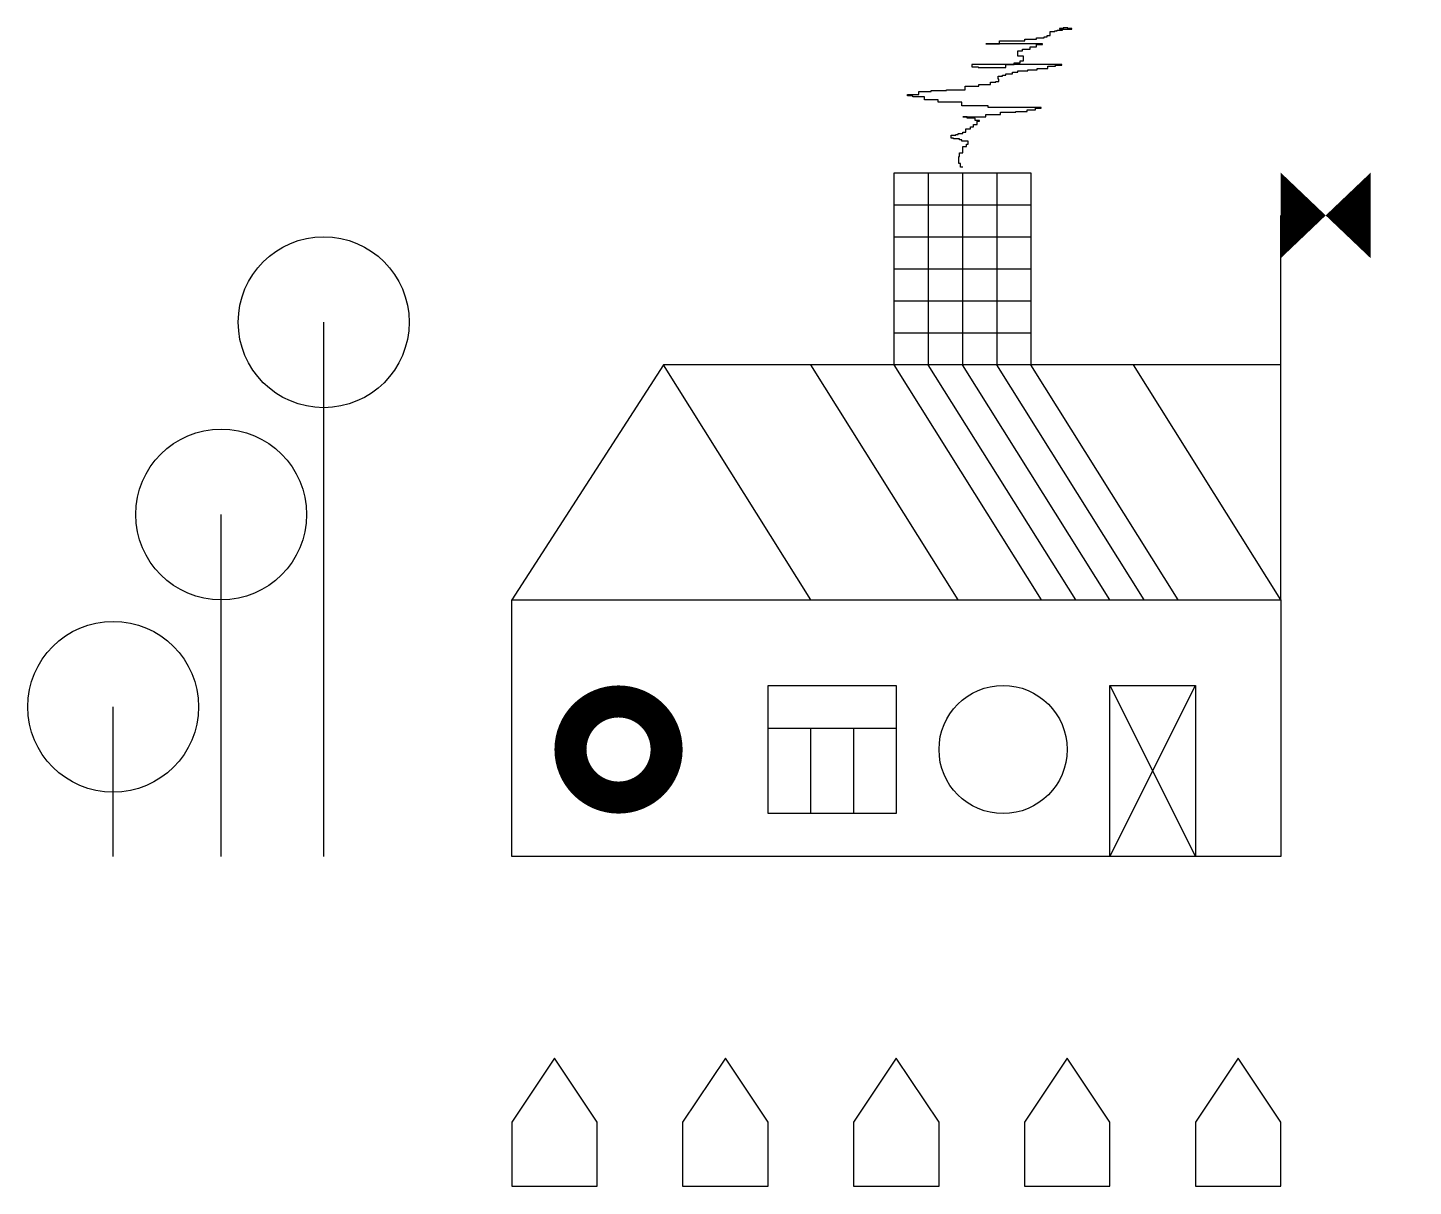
# Model space of a CAD drawing. Header units: millimetres. Extents: x -227 to 422, y -154 to 388.
import ezdxf

# ---------------------------------------------------------------- set-up
doc = ezdxf.new("R2010")
doc.units = ezdxf.units.MM

msp = doc.modelspace()

# ---------------------------------------------------------------- linework, layer by layer
for p, q in [((245.59, 382.49), (245.59, 383.21)), ((245.59, 383.21), (249.19, 383.21)), ((249.19, 383.21), (249.19, 383.56)), ((249.19, 383.56), (250.62, 383.56)), ((250.62, 383.56), (250.62, 384.28)), ((250.62, 384.28), (252.06, 384.28)), ((252.06, 384.28), (252.06, 386.08)), ((252.06, 386.08), (254.22, 386.08)), ((254.22, 386.08), (254.22, 386.44)), ((254.22, 386.44), (255.29, 386.44)), ((255.29, 386.44), (255.29, 386.8)), ((255.29, 386.8), (257.81, 386.8)), ((257.81, 387.52), (256.37, 387.52)), ((256.37, 387.52), (256.37, 387.16)), ((256.37, 387.16), (262.12, 387.16)), ((258.17, 387.52), (257.45, 387.52)), ((257.45, 387.52), (257.45, 387.16)), ((257.81, 386.8), (257.81, 387.52)), ((260.32, 387.87), (258.17, 387.87)), ((258.17, 387.87), (258.17, 387.52)), ((260.32, 387.52), (260.32, 387.87)), ((262.12, 387.52), (260.32, 387.52)), ((262.12, 387.16), (262.12, 387.52)), ((248.47, 380.33), (221.88, 380.33)), ((221.88, 380.33), (228.35, 380.33)), ((228.35, 380.33), (228.35, 381.77)), ((228.35, 381.77), (240.2, 381.77)), ((236.97, 374.59), (236.97, 377.1)), ((236.97, 377.1), (239.13, 377.1)), ((239.13, 377.1), (239.13, 377.82)), ((239.13, 377.82), (242.72, 377.82)), ((240.2, 381.77), (240.2, 382.49)), ((240.2, 382.49), (245.59, 382.49)), ((242.72, 377.82), (242.72, 378.9)), ((242.72, 378.9), (245.59, 378.9)), ((245.59, 378.9), (245.59, 379.97)), ((245.59, 379.97), (248.47, 379.97)), ((248.47, 379.97), (248.47, 380.33)), ((257.45, 370.64), (215.41, 370.64)), ((215.41, 370.64), (215.41, 369.56)), ((231.22, 369.2), (231.22, 370.64)), ((231.22, 370.64), (235.17, 370.64)), ((235.17, 370.64), (235.17, 371.36)), ((235.17, 371.36), (238.05, 371.36)), ((239.48, 374.59), (236.97, 374.59)), ((238.05, 371.36), (238.05, 372.43)), ((238.05, 372.43), (239.48, 372.43)), ((239.48, 372.43), (239.48, 374.59)), ((250.98, 368.84), (250.98, 369.92)), ((250.98, 369.92), (254.58, 369.92)), ((254.58, 369.92), (254.58, 370.28)), ((254.58, 370.28), (257.45, 370.28)), ((257.45, 370.28), (257.45, 370.64)), ((215.41, 369.56), (218.29, 369.56)), ((218.29, 369.56), (218.29, 369.2)), ((218.29, 369.2), (231.22, 369.2)), ((227.63, 363.81), (227.63, 365.25)), ((227.63, 365.25), (229.78, 365.25)), ((227.99, 363.81), (227.63, 363.81)), ((227.99, 362.74), (227.99, 363.81)), ((229.78, 365.25), (229.78, 365.61)), ((229.78, 365.61), (231.22, 365.61)), ((231.22, 365.61), (231.22, 366.33)), ((231.22, 366.33), (234.45, 366.33)), ((234.45, 366.33), (234.45, 367.05)), ((234.45, 367.05), (236.97, 367.05)), ((236.97, 367.05), (236.97, 367.76)), ((236.97, 367.76), (241.64, 367.76)), ((241.64, 367.76), (241.64, 368.12)), ((241.64, 368.12), (245.95, 368.12)), ((245.95, 368.12), (245.95, 368.84)), ((245.95, 368.84), (250.98, 368.84)), ((190.62, 356.63), (190.62, 358.07)), ((190.62, 358.07), (196.37, 358.07)), ((196.37, 358.07), (196.37, 358.43)), ((196.37, 358.43), (203.56, 358.43)), ((203.56, 358.43), (203.56, 358.79)), ((203.56, 358.79), (212.18, 358.79)), ((212.18, 358.79), (212.18, 360.58)), ((212.18, 360.58), (218.65, 360.58)), ((218.65, 360.58), (218.65, 361.3)), ((218.65, 361.3), (224.04, 361.3)), ((224.04, 361.3), (224.04, 362.38)), ((224.04, 362.38), (226.55, 362.38)), ((226.55, 362.38), (226.55, 362.74)), ((226.55, 362.74), (227.99, 362.74)), ((185.23, 355.91), (185.23, 356.63)), ((185.23, 356.63), (190.62, 356.63)), ((187.75, 355.91), (185.23, 355.91)), ((187.75, 355.55), (187.75, 355.91)), ((193.14, 355.55), (187.75, 355.55)), ((193.14, 354.12), (193.14, 355.55)), ((199.6, 354.12), (193.14, 354.12)), ((199.6, 353.04), (199.6, 354.12)), ((210.74, 353.04), (199.6, 353.04)), ((210.74, 351.25), (210.74, 353.04)), ((222.96, 351.25), (210.74, 351.25)), ((222.96, 350.53), (222.96, 351.25)), ((247.75, 350.53), (222.96, 350.53)), ((247.75, 350.17), (247.75, 350.53)), ((213.26, 346.22), (211.1, 346.22)), ((211.1, 346.22), (221.88, 346.22)), ((213.26, 345.5), (213.26, 346.22)), ((216.85, 345.5), (213.26, 345.5)), ((216.85, 344.42), (216.85, 345.5)), ((219.01, 344.42), (216.85, 344.42)), ((217.93, 342.63), (217.93, 344.06)), ((217.93, 344.06), (219.01, 344.06)), ((219.01, 344.06), (219.01, 344.42)), ((221.88, 346.22), (221.88, 347.29)), ((221.88, 347.29), (228.71, 347.29)), ((228.71, 347.29), (228.71, 348.37)), ((228.71, 348.37), (235.89, 348.37)), ((235.89, 348.37), (235.89, 348.73)), ((235.89, 348.73), (241.28, 348.73)), ((241.28, 348.73), (241.28, 349.45)), ((241.28, 349.45), (245.23, 349.45)), ((245.23, 349.45), (245.23, 350.17)), ((245.23, 350.17), (247.75, 350.17)), ((205.71, 336.16), (205.71, 337.6)), ((205.71, 337.6), (207.87, 337.6)), ((207.87, 337.6), (207.87, 337.96)), ((207.87, 337.96), (208.94, 337.96)), ((208.94, 337.96), (208.94, 338.32)), ((208.94, 338.32), (211.1, 338.32)), ((211.1, 338.32), (211.1, 339.04)), ((211.1, 339.04), (212.54, 339.04)), ((212.54, 339.04), (212.54, 340.47)), ((212.54, 340.47), (214.69, 340.47)), ((214.69, 340.47), (214.69, 341.55)), ((214.69, 341.55), (216.13, 341.55)), ((216.13, 341.55), (216.13, 342.63)), ((216.13, 342.63), (217.93, 342.63)), ((206.79, 336.16), (205.71, 336.16)), ((206.79, 335.8), (206.79, 336.16)), ((209.66, 335.8), (206.79, 335.8)), ((209.66, 335.44), (209.66, 335.8)), ((210.74, 335.44), (209.66, 335.44)), ((210.74, 334.73), (210.74, 335.44)), ((213.62, 334.73), (210.74, 334.73)), ((211.1, 329.34), (211.1, 332.21)), ((211.1, 332.21), (212.9, 332.21)), ((212.9, 332.21), (212.9, 333.29)), ((212.9, 333.29), (213.62, 333.29)), ((213.62, 333.29), (213.62, 334.73)), ((209.3, 324.31), (209.3, 327.54)), ((209.3, 327.54), (209.66, 327.54)), ((210.02, 324.31), (209.3, 324.31)), ((209.66, 327.54), (209.66, 329.34)), ((209.66, 329.34), (211.1, 329.34)), ((210.02, 322.52), (210.02, 324.31)), ((179, 230), (179, 320)), ((179, 320), (243, 320)), ((195, 320), (195, 230)), ((211.1, 322.52), (210.02, 322.52)), ((211, 320), (211, 230)), ((227, 320), (227, 230)), ((243, 320), (243, 230)), ((179, 305), (243, 305)), ((360, 230), (360, 300)), ((179, 290), (243, 290)), ((179, 275), (243, 275)), ((179, 260), (243, 260)), ((-88, 0), (-88, 250)), ((179, 245), (243, 245)), ((71, 230), (0, 120)), ((360, 230), (71, 230)), ((140, 120), (71, 230)), ((140, 120), (71, 230)), ((140, 120), (71, 230)), ((209, 120), (140, 230)), ((248, 120), (179, 230)), ((243, 230), (179, 230)), ((264, 120), (195, 230)), ((280, 120), (211, 230)), ((296, 120), (227, 230)), ((312, 120), (243, 230)), ((360, 120), (291, 230)), ((360, 120), (360, 230)), ((-136, 0), (-136, 160)), ((0, 0), (0, 120)), ((0, 120), (360, 120)), ((360, 120), (360, 0)), ((120, 20), (120, 80)), ((120, 80), (180, 80)), ((180, 80), (180, 20)), ((280, 0), (280, 80)), ((280, 80), (320, 80)), ((280, 0), (320, 80)), ((280, 80), (320, 0)), ((320, 80), (320, 0)), ((-186.55, 0), (-186.55, 70)), ((120, 60), (180, 60)), ((140, 20), (140, 60)), ((160, 60), (160, 20)), ((180, 20), (120, 20)), ((360, 0), (0, 0)), ((20, -94.45), (0, -124.45)), ((40, -124.45), (20, -94.45)), ((100, -94.45), (80, -124.45)), ((120, -124.45), (100, -94.45)), ((180, -94.45), (160, -124.45)), ((200, -124.45), (180, -94.45)), ((260, -94.45), (240, -124.45)), ((280, -124.45), (260, -94.45)), ((340, -94.45), (320, -124.45)), ((360, -124.45), (340, -94.45)), ((0, -124.45), (0, -154.45)), ((40, -154.45), (40, -124.45)), ((80, -124.45), (80, -154.45)), ((120, -154.45), (120, -124.45)), ((160, -124.45), (160, -154.45)), ((200, -154.45), (200, -124.45)), ((240, -124.45), (240, -154.45)), ((280, -154.45), (280, -124.45)), ((320, -124.45), (320, -154.45)), ((360, -154.45), (360, -124.45)), ((0, -154.45), (40, -154.45)), ((80, -154.45), (120, -154.45)), ((160, -154.45), (200, -154.45)), ((240, -154.45), (280, -154.45)), ((320, -154.45), (360, -154.45))]:
    msp.add_line(p, q)
msp.add_lwpolyline([(360, 300, 40, 0, 0), (381, 300, 0, 40, 0), (402, 300, 40, 40, 0)], format="xyseb")
at = {"const_width": 15}
msp.add_lwpolyline([(27.5, 50, 1), (72.5, 50, 1)], format="xyb", close=True, dxfattribs=at)
for centre, radius in [((-88, 250), 40), ((-136, 160), 40), ((-186.55, 70), 40), ((230, 50), 30)]:
    msp.add_circle(centre, radius)

doc.saveas('drawing.dxf')
